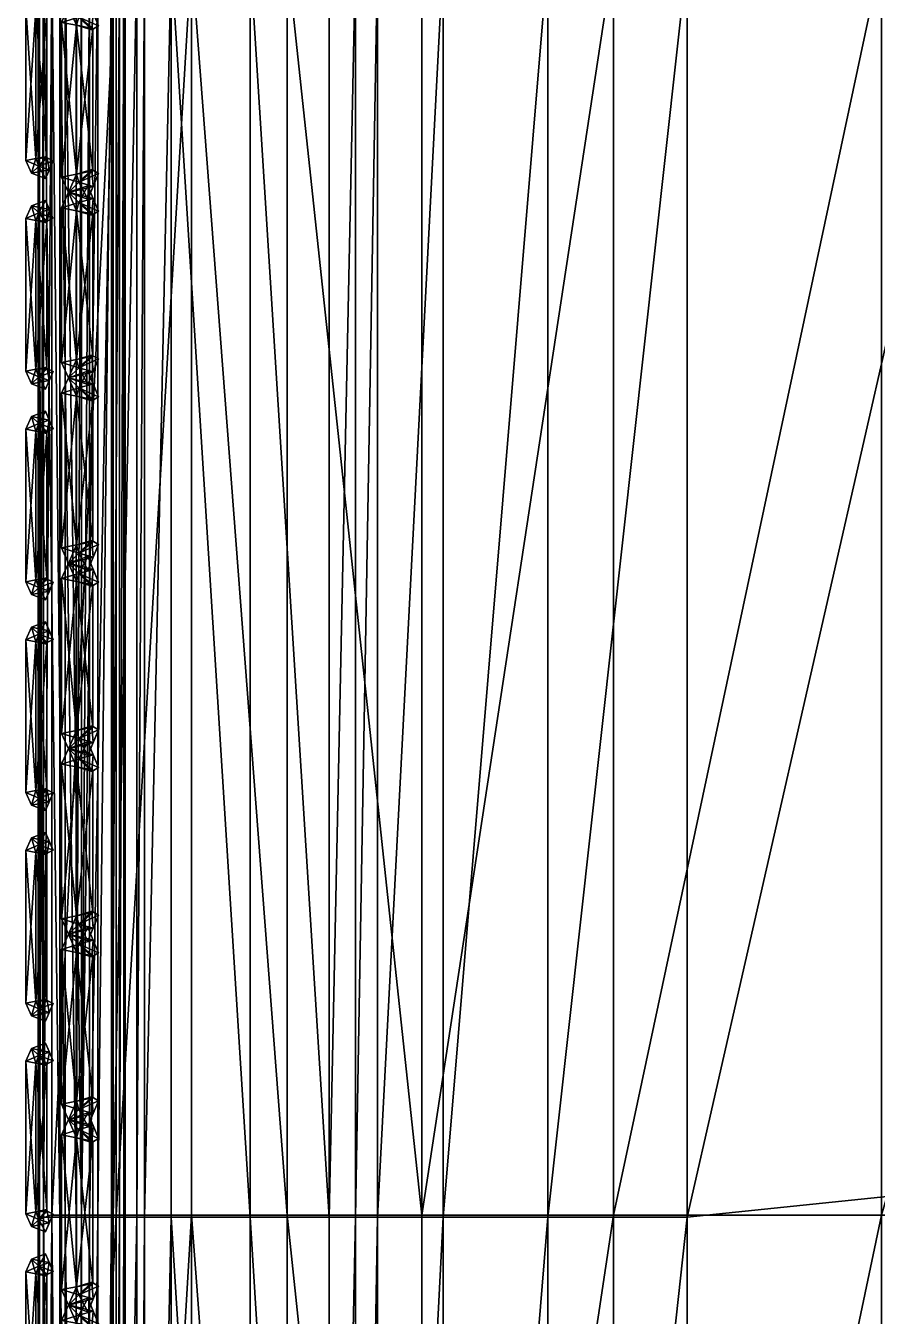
# Model space of a CAD drawing. Header units: centimetres. Extents: x -29.3 to 29.3, y -28.9 to 28.9.
# Drawn here: x -29.341 to -27.695, y -5.026 to -2.532 of the extents above; entities that cross this region are included whole.
import ezdxf

# ---------------------------------------------------------------- set-up
doc = ezdxf.new("R2010")
doc.units = ezdxf.units.CM
doc.layers.get('0').update_dxf_attribs({"true_color": 0xb1581b})

msp = doc.modelspace()

# ---------------------------------------------------------------- meshes
at = {"color": 34, "true_color": 0xb1581b}
mesh = msp.add_polyface(dxfattribs=at)
corners = [(-29.3169, -4.8352, 16.9088), (-29.3169, -2.4022, 16.9088), (-29.3169, -2.4022, 15.9474), (-29.3169, -4.8352, 15.9474), (-29.3169, -2.4022, 14.6253), (-29.3169, -2.4022, 13.0114), (-29.3169, -4.8352, 13.0114), (-29.3169, -4.8352, 11.2518), (-29.3169, -2.4022, 11.2518), (-29.2906, 0, 17.9695), (-29.2906, -2.4022, 17.9695), (-29.2644, -2.4022, 17.978), (-29.2644, 0, 17.978), (-29.2329, -2.4022, 17.9809), (-29.2644, -4.8352, 17.978), (-29.2329, -4.8352, 17.9809), (-29.2014, -4.8352, 17.978), (-29.1751, -4.8352, 17.9695), (-29.1751, -2.4022, 17.9695), (-29.2014, -2.4022, 17.978), (-29.3143, -2.4022, 17.9333), (-29.3064, -2.4022, 17.9553), (-29.3064, 0, 17.9553), (-29.3169, -4.8352, 17.4406), (-29.3169, -2.4022, 17.4406), (-29.3169, -4.8352, 17.6917), (-29.3169, -2.4022, 17.6917), (-29.3064, -4.8352, 17.9553), (-29.3143, -4.8352, 17.9333), (-29.1489, -4.8352, 17.8927), (-29.1489, -2.4022, 17.8927), (-29.1489, -2.4022, 17.9155), (-29.1489, -4.8352, 17.9155), (-29.1515, -2.4022, 17.9368), (-29.1594, -2.4022, 17.9553), (-29.1594, -4.8352, 17.9553), (-29.3169, -2.4022, 17.9016), (-29.3169, -4.8352, 17.9016), (-29.3169, -4.8352, 17.8606), (-29.3169, -2.4022, 17.8606), (-29.2749, -4.8352, 6.1987), (-29.3064, -4.8352, 7.7889), (-29.3064, -2.4022, 7.7912), (-29.2749, -2.4022, 6.2077), (-29.2434, -2.4022, 5.0226), (-29.2434, -4.8352, 5.0069), (-29.3169, -4.8352, 9.4921), (-29.3169, -2.4022, 9.4921), (-29.2177, -4.8352, 4.3742), (-29.2177, -2.4022, 4.3922), (-29.172, -2.4022, 4.3506), (-29.172, -4.8352, 4.3327), (-29.1263, -2.4022, 4.3922), (-29.172, 0, 4.4045), (-28.7542, -4.8352, 4.665), (-28.7542, -2.4022, 4.683), (-28.7032, -2.4022, 4.683), (-28.7032, -4.8352, 4.665), (-28.6609, -2.4022, 4.683), (-28.7032, 0, 4.7368), (-28.6609, 0, 4.7368), (-28.8355, -4.8311, 18.5651), (-28.8355, -2.3991, 18.5651), (-29.0208, -2.3991, 18.348), (-29.0208, -4.8311, 18.348), (-28.5751, -4.8311, 18.7882), (-28.5751, -2.3991, 18.7882), (-29.1658, -4.8311, 18.1396), (-29.1658, -2.3991, 18.1396), (-29.2907, -4.8311, 17.9356), (-29.2907, -2.3991, 17.9356), (-29.0601, -2.4022, 4.6414), (-28.9071, -2.4022, 4.683), (-28.9071, -4.8352, 4.665), (-29.2329, -2.4022, 4.5168), (-29.2329, -4.8352, 4.4988), (-29.1111, -4.8352, 4.4988), (-29.1111, -2.4022, 4.5168), (-29.1263, -4.8352, 4.3742), (-29.3169, -4.8352, 17.8112), (-29.3169, -2.4022, 17.8112)]
mesh.append_faces([[corners[k] for k in face] for face in [(0, 1, 2), (3, 2, 4), (4, 5, 6), (7, 6, 5), (5, 8, 7), (9, 10, 11), (12, 11, 13), (14, 11, 10), (15, 13, 11), (16, 17, 18), (18, 19, 16), (15, 16, 19), (19, 13, 15), (20, 21, 22), (21, 10, 9), (23, 24, 1), (25, 26, 24), (10, 21, 27), (21, 20, 28), (29, 30, 31), (32, 31, 33), (33, 34, 35), (17, 35, 34), (34, 18, 17), (20, 36, 37), (38, 37, 36), (36, 39, 38), (40, 41, 42), (42, 43, 40), (43, 44, 45), (46, 7, 8), (8, 47, 46), (41, 46, 47), (47, 42, 41), (48, 49, 50), (51, 50, 52), (53, 50, 49), (54, 55, 56), (57, 56, 58), (59, 56, 55), (60, 58, 56), (61, 62, 63), (63, 64, 61), (62, 61, 65), (65, 66, 62), (67, 64, 63), (63, 68, 67), (69, 67, 68), (68, 70, 69), (71, 72, 73), (72, 55, 54), (45, 44, 74), (75, 74, 49), (76, 77, 71), (78, 52, 77), (79, 38, 39), (39, 80, 79), (25, 79, 80), (80, 26, 25)]], dxfattribs={"vtx2": -1, "color": 34})
mesh = msp.add_polyface(dxfattribs=at)
corners = [(-28.534, -4.8352, 4.665), (-28.534, -7.2995, 4.7234), (-28.6609, -7.2995, 4.7234), (-28.6609, -4.8352, 4.665), (-28.534, -2.4022, 4.683), (-28.6609, -2.4022, 4.683), (-28.3314, -2.4022, 4.683), (-28.3314, -4.8352, 4.665), (-28.3314, -7.2995, 4.7234), (-28.534, 0, 4.7368), (-28.6609, 0, 4.7368), (-28.3314, 0, 4.7368), (-28.0622, -4.8352, 4.665), (-28.0622, -7.2995, 4.7234), (-28.0622, -2.4022, 4.683), (-27.5016, -2.3733, 4.6836), (-27.5016, -4.777, 4.6658), (-27.5016, -7.2117, 4.7236), (-28.0622, 0, 4.7368), (-27.5016, 0, 4.7368), (-28.0622, -9.7956, 4.8987), (-27.6866, -9.7935, 19.2464), (-27.6866, -7.2959, 19.2464), (-28.2048, -7.2959, 19.0144), (-28.2048, -9.7936, 19.0144), (-28.5751, -7.2959, 18.7882), (-26.0564, -7.2959, 19.7239), (-26.9822, -7.2959, 19.4867), (-26.9822, -9.7935, 19.4867), (-28.2048, -4.8311, 19.0144), (-27.6866, -4.8311, 19.2464), (-27.6866, -2.3991, 19.2464), (-28.2048, -2.3991, 19.0144), (-28.5751, -4.8311, 18.7882), (-28.5751, -2.3991, 18.7882), (-28.2048, 0, 19.0144), (-28.5751, 0, 18.7882), (-24.8738, -2.3991, 19.9467), (-26.0564, -2.3991, 19.7239), (-26.0564, -4.8311, 19.7239), (-26.9822, -4.8311, 19.4867), (-26.9822, -2.3991, 19.4867), (-26.9822, 0, 19.4867), (-26.0564, 0, 19.7239), (-27.5015, -9.6779, 4.8968), (-26.4246, -6.9484, 4.724), (-26.4246, -9.3245, 4.8908), (-25.0895, -6.5974, 4.7245), (-26.4246, -4.6026, 4.6683), (-26.4246, -2.2867, 4.6854), (-25.0895, -2.1711, 4.6879), (-25.0895, -4.3701, 4.6717), (-26.4246, 0, 4.7367)]
mesh.append_faces([[corners[k] for k in face] for face in [(0, 1, 2), (2, 3, 0), (4, 0, 3), (3, 5, 4), (0, 4, 6), (6, 7, 0), (1, 0, 7), (7, 8, 1), (9, 4, 5), (5, 10, 9), (4, 9, 11), (11, 6, 4), (12, 13, 8), (8, 7, 12), (14, 12, 7), (7, 6, 14), (12, 14, 15), (15, 16, 12), (13, 12, 16), (16, 17, 13), (18, 14, 6), (6, 11, 18), (14, 18, 19), (19, 15, 14), (20, 13, 17), (21, 22, 23), (24, 23, 25), (26, 27, 28), (27, 22, 21), (29, 30, 31), (31, 32, 29), (33, 29, 32), (32, 34, 33), (29, 33, 25), (25, 23, 29), (30, 29, 23), (23, 22, 30), (35, 32, 31), (36, 34, 32), (37, 38, 39), (40, 39, 38), (38, 41, 40), (30, 40, 41), (41, 31, 30), (40, 30, 22), (22, 27, 40), (39, 40, 27), (27, 26, 39), (31, 41, 42), (41, 38, 43), (44, 17, 45), (46, 45, 47), (48, 45, 17), (17, 16, 48), (49, 48, 16), (16, 15, 49), (48, 49, 50), (45, 48, 51), (52, 49, 15)]], dxfattribs={"vtx2": -1, "color": 34})
at = {"color": 214, "true_color": 0x911cb1}
mesh = msp.add_polyface(dxfattribs=at)
corners = [(-29.238, -2.4763, 4.6947), (-29.2108, -2.4841, 4.6914), (-29.2005, -2.4593, 4.665), (-29.2133, -2.4517, 4.665), (-29.258, -2.4961, 4.665), (-29.2211, -2.5089, 4.665), (-29.238, -2.4763, 4.6353), (-29.2108, -2.4841, 4.6387), (-29.2429, -2.4608, 4.695), (-29.211, -2.4541, 4.6648), (-29.2717, -2.4661, 4.665), (-29.2433, -2.4602, 4.6351), (-29.2429, -2.1736, 4.7014), (-29.2717, -2.1672, 4.6717), (-29.2433, -2.172, 4.6415), (-29.211, -2.1792, 4.6711), (-29.2133, -2.8101, 4.665), (-29.211, -2.8126, 4.665), (-29.2431, -2.8189, 4.6949), (-29.2431, -2.5311, 4.6949), (-29.211, -2.5375, 4.665), (-29.2717, -2.5255, 4.665), (-29.2717, -2.8245, 4.665), (-29.2431, -2.5311, 4.6351), (-29.2431, -2.8189, 4.6351), (-29.238, -2.5154, 4.6947), (-29.2133, -2.5399, 4.665), (-29.258, -2.4956, 4.665), (-29.238, -2.5154, 4.6353), (-29.2108, -2.5075, 4.6913), (-29.2004, -2.5323, 4.665), (-29.2211, -2.4828, 4.665), (-29.2108, -2.5075, 4.6387)]
mesh.append_faces([[corners[k] for k in face] for face in [(31, 29, 30), (32, 31, 30)]], dxfattribs={"color": 214})
mesh.append_faces([[corners[k] for k in face] for face in [(0, 1, 2), (2, 3, 0), (4, 5, 1), (1, 0, 4), (6, 7, 5), (5, 4, 6), (3, 2, 7), (7, 6, 3), (8, 0, 3), (3, 9, 8), (10, 4, 0), (0, 8, 10), (11, 6, 4), (4, 10, 11), (9, 3, 6), (6, 11, 9), (12, 8, 9), (13, 10, 8), (14, 11, 10), (15, 9, 11), (11, 14, 15), (5, 7, 2), (2, 1, 5), (16, 17, 18), (19, 18, 17), (17, 20, 19), (21, 22, 18), (18, 19, 21), (23, 24, 22), (22, 21, 23), (20, 17, 24), (24, 23, 20), (25, 19, 20), (20, 26, 25), (27, 21, 19), (19, 25, 27), (28, 23, 21), (21, 27, 28), (26, 20, 23), (23, 28, 26), (29, 25, 26), (26, 30, 29), (31, 27, 25), (25, 29, 31), (32, 28, 27), (27, 31, 32), (30, 26, 28), (28, 32, 30)]], dxfattribs={"vtx2": -1, "color": 214})
at = {"color": 164, "true_color": 0x1c1cb1}
mesh = msp.add_polyface(dxfattribs=at)
corners = [(-29.3159, -2.3965, 17.7773), (-29.2953, -2.4032, 17.7756), (-29.2882, -2.3861, 17.7574), (-29.2996, -2.3803, 17.7574), (-29.33, -2.41, 17.7574), (-29.3025, -2.4203, 17.7574), (-29.3159, -2.3965, 17.7376), (-29.2953, -2.4032, 17.7393), (-29.3213, -2.3816, 17.7774), (-29.3408, -2.3854, 17.7574), (-29.3213, -2.3816, 17.7375), (-29.3001, -2.3774, 17.7574), (-29.2882, -2.7933, 17.7574), (-29.2996, -2.7875, 17.7574), (-29.3159, -2.8036, 17.7773), (-29.2954, -2.8104, 17.7393), (-29.3213, -2.7888, 17.7774), (-29.3001, -2.7846, 17.7574), (-29.3408, -2.7926, 17.7574), (-29.3159, -2.8036, 17.7376), (-29.3213, -2.7888, 17.7375), (-29.3213, -2.5014, 17.7774), (-29.3001, -2.5056, 17.7574), (-29.3408, -2.4976, 17.7574), (-29.3213, -2.5014, 17.7375), (-29.3159, -2.4866, 17.7773), (-29.2996, -2.5028, 17.7574), (-29.33, -2.473, 17.7574), (-29.3159, -2.4866, 17.7376), (-29.2953, -2.4799, 17.7756), (-29.2882, -2.497, 17.7574), (-29.3025, -2.4628, 17.7574), (-29.2953, -2.4799, 17.7393)]
mesh.append_faces([[corners[k] for k in face] for face in [(31, 29, 30), (32, 31, 30)]], dxfattribs={"color": 164})
mesh.append_faces([[corners[k] for k in face] for face in [(0, 1, 2), (2, 3, 0), (4, 5, 1), (1, 0, 4), (6, 7, 5), (5, 4, 6), (3, 2, 7), (7, 6, 3), (8, 0, 3), (9, 4, 0), (0, 8, 9), (10, 6, 4), (4, 9, 10), (6, 10, 11), (5, 7, 2), (2, 1, 5), (12, 13, 14), (13, 12, 15), (16, 14, 13), (13, 17, 16), (14, 16, 18), (17, 13, 19), (19, 20, 17), (21, 16, 17), (17, 22, 21), (23, 18, 16), (16, 21, 23), (24, 20, 18), (18, 23, 24), (22, 17, 20), (20, 24, 22), (25, 21, 22), (22, 26, 25), (27, 23, 21), (21, 25, 27), (28, 24, 23), (23, 27, 28), (26, 22, 24), (24, 28, 26), (29, 25, 26), (26, 30, 29), (31, 27, 25), (25, 29, 31), (32, 28, 27), (27, 31, 32), (30, 26, 28), (28, 32, 30)]], dxfattribs={"vtx2": -1, "color": 164})
at = {"color": 34, "true_color": 0xb1581b}
mesh = msp.add_polyface(dxfattribs=at)
corners = [(-29.3169, -7.2995, 16.9088), (-29.3169, -4.8352, 16.9088), (-29.3169, -4.8352, 15.9474), (-29.3169, -2.4022, 15.9474), (-29.3169, -2.4022, 14.6253), (-29.3169, -4.8352, 14.6253), (-29.3169, -7.2995, 15.9474), (-29.3169, -4.8352, 13.0114), (-29.3169, -4.8352, 11.2518), (-29.3169, -7.2995, 11.2518), (-29.3169, -7.2995, 13.0114), (-29.2906, -2.4022, 17.9695), (-29.2906, -4.8352, 17.9695), (-29.2644, -4.8352, 17.978), (-29.2644, -7.2995, 17.978), (-29.2329, -7.2995, 17.9808), (-29.2329, -4.8352, 17.9809), (-29.2644, -2.4022, 17.978), (-29.2014, -4.8352, 17.978), (-29.1751, -4.8352, 17.9695), (-29.2014, -7.2995, 17.978), (-29.3169, -2.4022, 16.9088), (-29.3169, -4.8352, 17.4406), (-29.3169, -7.2995, 17.4405), (-29.3169, -7.2995, 17.6916), (-29.3169, -4.8352, 17.6917), (-29.3169, -2.4022, 17.4406), (-29.3064, -4.8352, 17.9553), (-29.3143, -4.8352, 17.9333), (-29.3064, -2.4022, 17.9553), (-29.3143, -7.2995, 17.9333), (-29.3064, -7.2995, 17.9552), (-29.1489, -7.2995, 17.8927), (-29.1489, -4.8352, 17.8927), (-29.1489, -4.8352, 17.9155), (-29.1489, -2.4022, 17.9155), (-29.1515, -2.4022, 17.9368), (-29.1515, -4.8352, 17.9368), (-29.1489, -7.2995, 17.9154), (-29.1594, -4.8352, 17.9553), (-29.1751, -7.2995, 17.9695), (-29.1594, -7.2995, 17.9552), (-29.3169, -4.8352, 17.9016), (-29.3169, -4.8352, 17.8606), (-29.3169, -7.2995, 17.8606), (-29.3169, -7.2995, 17.9015), (-29.3143, -2.4022, 17.9333), (-29.2434, -4.8352, 5.0069), (-29.2749, -4.8352, 6.1987), (-29.2749, -2.4022, 6.2077), (-29.2434, -7.2995, 5.058), (-29.3064, -4.8352, 7.7889), (-29.2749, -7.2995, 6.228), (-29.3169, -4.8352, 9.4921), (-29.3064, -7.2995, 7.7963), (-29.3169, -7.2995, 9.4921), (-29.172, -2.4022, 4.3506), (-29.172, -4.8352, 4.3327), (-29.2177, -4.8352, 4.3742), (-29.1263, -2.4022, 4.3922), (-29.1263, -4.8352, 4.3742), (-28.7542, -7.2995, 4.7234), (-28.7542, -4.8352, 4.665), (-28.7032, -4.8352, 4.665), (-28.7032, -2.4022, 4.683), (-28.6609, -2.4022, 4.683), (-28.6609, -4.8352, 4.665), (-28.7032, -7.2995, 4.7234), (-28.8355, -7.2959, 18.5651), (-28.8355, -4.8311, 18.5651), (-29.0208, -4.8311, 18.348), (-28.5751, -7.2959, 18.7882), (-28.5751, -4.8311, 18.7882), (-29.1658, -4.8311, 18.1396), (-29.2907, -4.8311, 17.9356), (-29.2907, -7.2959, 17.9356), (-29.1658, -7.2959, 18.1396), (-28.9071, -4.8352, 4.665), (-29.0601, -4.8352, 4.6235), (-29.0601, -2.4022, 4.6414), (-28.9071, -2.4022, 4.683), (-28.9071, -7.2995, 4.7234), (-29.2329, -4.8352, 4.4988), (-29.2329, -2.4022, 4.5168), (-29.2177, -2.4022, 4.3922), (-29.1111, -4.8352, 4.4988), (-29.1111, -7.2995, 4.5573), (-29.1263, -7.2995, 4.4326), (-29.1111, -2.4022, 4.5168), (-29.3169, -4.8352, 17.8112), (-29.3169, -7.2995, 17.8111)]
mesh.append_faces([[corners[k] for k in face] for face in [(0, 1, 2), (3, 2, 1), (4, 5, 2), (6, 2, 5), (7, 8, 9), (5, 7, 10), (7, 5, 4), (11, 12, 13), (14, 13, 12), (15, 16, 13), (17, 13, 16), (18, 16, 15), (19, 18, 20), (21, 1, 22), (23, 22, 1), (24, 25, 22), (26, 22, 25), (27, 12, 11), (28, 27, 29), (27, 28, 30), (12, 27, 31), (32, 33, 34), (35, 34, 33), (36, 37, 34), (38, 34, 37), (39, 19, 40), (37, 39, 41), (39, 37, 36), (42, 43, 44), (28, 42, 45), (42, 28, 46), (47, 48, 49), (48, 47, 50), (51, 48, 52), (53, 51, 54), (8, 53, 55), (56, 57, 58), (59, 60, 57), (61, 62, 63), (64, 63, 62), (65, 66, 63), (67, 63, 66), (68, 69, 70), (71, 72, 69), (73, 74, 75), (70, 73, 76), (77, 78, 79), (62, 77, 80), (77, 62, 61), (78, 77, 81), (50, 47, 82), (83, 82, 47), (84, 58, 82), (79, 78, 85), (86, 85, 78), (87, 60, 85), (88, 85, 60), (89, 25, 24), (43, 89, 90)]], dxfattribs={"vtx2": -1, "color": 34})
at = {"color": 164, "true_color": 0x1c1cb1}
mesh = msp.add_polyface(dxfattribs=at)
corners = [(-29.3159, -2.8036, 17.7773), (-29.2953, -2.8104, 17.7756), (-29.2882, -2.7933, 17.7574), (-29.33, -2.8172, 17.7574), (-29.3025, -2.8275, 17.7574), (-29.3159, -2.8036, 17.7376), (-29.2954, -2.8104, 17.7393), (-29.2996, -2.7875, 17.7574), (-29.3408, -2.7926, 17.7574), (-29.3213, -2.7888, 17.7375), (-29.3159, -3.2108, 17.7773), (-29.2954, -3.2176, 17.7756), (-29.2882, -3.2005, 17.7574), (-29.2996, -3.1947, 17.7574), (-29.2954, -3.2176, 17.7393), (-29.3159, -3.2108, 17.7376), (-29.3213, -3.196, 17.7774), (-29.3001, -3.1918, 17.7574), (-29.3408, -3.1998, 17.7574), (-29.33, -3.2244, 17.7574), (-29.3213, -3.196, 17.7375), (-29.3213, -2.9086, 17.7774), (-29.3001, -2.9128, 17.7574), (-29.3408, -2.9048, 17.7574), (-29.3213, -2.9086, 17.7375), (-29.3159, -2.8938, 17.7773), (-29.2996, -2.9099, 17.7574), (-29.33, -2.8802, 17.7574), (-29.3159, -2.8938, 17.7376), (-29.2953, -2.8871, 17.7756), (-29.2883, -2.9042, 17.7574), (-29.3025, -2.87, 17.7574), (-29.2953, -2.8871, 17.7393)]
mesh.append_faces([[corners[k] for k in face] for face in [(31, 29, 30), (32, 31, 30)]], dxfattribs={"color": 164})
mesh.append_faces([[corners[k] for k in face] for face in [(0, 1, 2), (3, 4, 1), (1, 0, 3), (5, 6, 4), (4, 3, 5), (6, 5, 7), (8, 3, 0), (9, 5, 3), (3, 8, 9), (4, 6, 2), (2, 1, 4), (10, 11, 12), (12, 13, 10), (13, 12, 14), (14, 15, 13), (16, 10, 13), (13, 17, 16), (18, 19, 10), (10, 16, 18), (20, 15, 19), (19, 18, 20), (17, 13, 15), (15, 20, 17), (21, 16, 17), (17, 22, 21), (23, 18, 16), (16, 21, 23), (24, 20, 18), (18, 23, 24), (22, 17, 20), (20, 24, 22), (25, 21, 22), (22, 26, 25), (27, 23, 21), (21, 25, 27), (28, 24, 23), (23, 27, 28), (26, 22, 24), (24, 28, 26), (29, 25, 26), (26, 30, 29), (31, 27, 25), (25, 29, 31), (32, 28, 27), (27, 31, 32), (30, 26, 28), (28, 32, 30)]], dxfattribs={"vtx2": -1, "color": 164})
at = {"color": 214, "true_color": 0x911cb1}
mesh = msp.add_polyface(dxfattribs=at)
corners = [(-29.238, -2.8347, 4.6947), (-29.2108, -2.8425, 4.6914), (-29.2005, -2.8178, 4.665), (-29.2133, -2.8101, 4.665), (-29.258, -2.8545, 4.665), (-29.2211, -2.8673, 4.665), (-29.238, -2.8347, 4.6353), (-29.2108, -2.8425, 4.6387), (-29.2431, -2.8189, 4.6949), (-29.2717, -2.8245, 4.665), (-29.2431, -2.8189, 4.6351), (-29.211, -2.8126, 4.665), (-29.2005, -3.1762, 4.665), (-29.2133, -3.1686, 4.665), (-29.238, -3.1932, 4.6947), (-29.2108, -3.201, 4.6387), (-29.2431, -3.1773, 4.6949), (-29.211, -3.171, 4.665), (-29.2717, -3.1829, 4.665), (-29.238, -3.1931, 4.6353), (-29.2431, -3.1773, 4.6351), (-29.2431, -2.8896, 4.6949), (-29.211, -2.8959, 4.665), (-29.2717, -2.8839, 4.665), (-29.2431, -2.8896, 4.6351), (-29.238, -2.8738, 4.6947), (-29.2133, -2.8984, 4.665), (-29.258, -2.854, 4.665), (-29.238, -2.8738, 4.6353), (-29.2108, -2.8659, 4.6913), (-29.2004, -2.8907, 4.665), (-29.2211, -2.8412, 4.665), (-29.2108, -2.8659, 4.6387)]
mesh.append_faces([[corners[k] for k in face] for face in [(31, 29, 30), (32, 31, 30)]], dxfattribs={"color": 214})
mesh.append_faces([[corners[k] for k in face] for face in [(0, 1, 2), (2, 3, 0), (4, 5, 1), (1, 0, 4), (6, 7, 5), (5, 4, 6), (3, 2, 7), (7, 6, 3), (8, 0, 3), (9, 4, 0), (0, 8, 9), (10, 6, 4), (4, 9, 10), (11, 3, 6), (6, 10, 11), (5, 7, 2), (2, 1, 5), (12, 13, 14), (13, 12, 15), (16, 14, 13), (13, 17, 16), (14, 16, 18), (17, 13, 19), (19, 20, 17), (21, 16, 17), (17, 22, 21), (23, 18, 16), (16, 21, 23), (24, 20, 18), (18, 23, 24), (22, 17, 20), (20, 24, 22), (25, 21, 22), (22, 26, 25), (27, 23, 21), (21, 25, 27), (28, 24, 23), (23, 27, 28), (26, 22, 24), (24, 28, 26), (29, 25, 26), (26, 30, 29), (31, 27, 25), (25, 29, 31), (32, 28, 27), (27, 31, 32), (30, 26, 28), (28, 32, 30)]], dxfattribs={"vtx2": -1, "color": 214})
mesh = msp.add_polyface(dxfattribs=at)
corners = [(-29.238, -3.1932, 4.6947), (-29.2108, -3.201, 4.6914), (-29.2005, -3.1762, 4.665), (-29.258, -3.2129, 4.665), (-29.2211, -3.2257, 4.665), (-29.238, -3.1931, 4.6353), (-29.2108, -3.201, 4.6387), (-29.2133, -3.1686, 4.665), (-29.2717, -3.1829, 4.665), (-29.2431, -3.1773, 4.6351), (-29.238, -3.5516, 4.6947), (-29.2108, -3.5594, 4.6914), (-29.2005, -3.5346, 4.665), (-29.2133, -3.527, 4.665), (-29.2108, -3.5594, 4.6387), (-29.238, -3.5516, 4.6353), (-29.2431, -3.5357, 4.6949), (-29.211, -3.5294, 4.665), (-29.2717, -3.5414, 4.665), (-29.258, -3.5713, 4.665), (-29.2431, -3.5357, 4.6351), (-29.2431, -3.248, 4.6949), (-29.211, -3.2543, 4.665), (-29.2717, -3.2424, 4.665), (-29.2431, -3.248, 4.6351), (-29.238, -3.2322, 4.6947), (-29.2133, -3.2568, 4.665), (-29.258, -3.2124, 4.665), (-29.238, -3.2322, 4.6353), (-29.2108, -3.2244, 4.6913), (-29.2004, -3.2491, 4.665), (-29.2211, -3.1996, 4.665), (-29.2108, -3.2244, 4.6387), (-29.2211, -3.5841, 4.665)]
mesh.append_faces([[corners[k] for k in face] for face in [(31, 29, 30), (32, 31, 30)]], dxfattribs={"color": 214})
mesh.append_faces([[corners[k] for k in face] for face in [(0, 1, 2), (3, 4, 1), (1, 0, 3), (5, 6, 4), (4, 3, 5), (6, 5, 7), (8, 3, 0), (9, 5, 3), (3, 8, 9), (4, 6, 2), (2, 1, 4), (10, 11, 12), (12, 13, 10), (13, 12, 14), (14, 15, 13), (16, 10, 13), (13, 17, 16), (18, 19, 10), (10, 16, 18), (20, 15, 19), (19, 18, 20), (17, 13, 15), (15, 20, 17), (21, 16, 17), (17, 22, 21), (23, 18, 16), (16, 21, 23), (24, 20, 18), (18, 23, 24), (22, 17, 20), (20, 24, 22), (25, 21, 22), (22, 26, 25), (27, 23, 21), (21, 25, 27), (28, 24, 23), (23, 27, 28), (26, 22, 24), (24, 28, 26), (29, 25, 26), (26, 30, 29), (31, 27, 25), (25, 29, 31), (32, 28, 27), (27, 31, 32), (30, 26, 28), (28, 32, 30), (12, 11, 33)]], dxfattribs={"vtx2": -1, "color": 214})
at = {"color": 164, "true_color": 0x1c1cb1}
mesh = msp.add_polyface(dxfattribs=at)
corners = [(-29.33, -3.2244, 17.7574), (-29.3025, -3.2346, 17.7574), (-29.2954, -3.2176, 17.7756), (-29.3159, -3.2108, 17.7773), (-29.3159, -3.2108, 17.7376), (-29.2954, -3.2176, 17.7393), (-29.2882, -3.2005, 17.7574), (-29.3159, -3.618, 17.7773), (-29.2953, -3.6247, 17.7756), (-29.2882, -3.6076, 17.7574), (-29.2996, -3.6019, 17.7574), (-29.33, -3.6316, 17.7574), (-29.3159, -3.618, 17.7376), (-29.2953, -3.6248, 17.7393), (-29.3025, -3.6419, 17.7574), (-29.3213, -3.6032, 17.7774), (-29.3001, -3.599, 17.7574), (-29.3408, -3.607, 17.7574), (-29.3213, -3.6032, 17.7375), (-29.3213, -3.3158, 17.7774), (-29.3001, -3.32, 17.7574), (-29.3408, -3.312, 17.7574), (-29.3213, -3.3158, 17.7375), (-29.3159, -3.301, 17.7773), (-29.2996, -3.3172, 17.7574), (-29.33, -3.2874, 17.7574), (-29.3159, -3.301, 17.7376), (-29.2954, -3.2942, 17.7756), (-29.2882, -3.3113, 17.7574), (-29.3025, -3.2772, 17.7574), (-29.2954, -3.2942, 17.7393)]
mesh.append_faces([[corners[k] for k in face] for face in [(29, 27, 28), (30, 29, 28)]], dxfattribs={"color": 164})
mesh.append_faces([[corners[k] for k in face] for face in [(0, 1, 2), (2, 3, 0), (4, 5, 1), (1, 0, 4), (1, 5, 6), (6, 2, 1), (7, 8, 9), (9, 10, 7), (8, 7, 11), (12, 13, 14), (10, 9, 13), (13, 12, 10), (15, 7, 10), (10, 16, 15), (17, 11, 7), (7, 15, 17), (18, 12, 11), (11, 17, 18), (16, 10, 12), (12, 18, 16), (19, 15, 16), (16, 20, 19), (21, 17, 15), (15, 19, 21), (22, 18, 17), (17, 21, 22), (20, 16, 18), (18, 22, 20), (23, 19, 20), (20, 24, 23), (25, 21, 19), (19, 23, 25), (26, 22, 21), (21, 25, 26), (24, 20, 22), (22, 26, 24), (27, 23, 24), (24, 28, 27), (29, 25, 23), (23, 27, 29), (30, 26, 25), (25, 29, 30), (28, 24, 26), (26, 30, 28), (14, 13, 9), (9, 8, 14)]], dxfattribs={"vtx2": -1, "color": 164})
at = {"color": 214, "true_color": 0x911cb1}
mesh = msp.add_polyface(dxfattribs=at)
corners = [(-29.258, -3.5713, 4.665), (-29.2211, -3.5841, 4.665), (-29.2108, -3.5594, 4.6914), (-29.238, -3.5516, 4.6947), (-29.238, -3.5516, 4.6353), (-29.2108, -3.5594, 4.6387), (-29.2005, -3.5346, 4.665), (-29.238, -3.91, 4.6947), (-29.2108, -3.9178, 4.6914), (-29.2005, -3.893, 4.665), (-29.2133, -3.8854, 4.665), (-29.258, -3.9298, 4.665), (-29.2211, -3.9426, 4.665), (-29.238, -3.91, 4.6353), (-29.2108, -3.9178, 4.6387), (-29.2431, -3.8942, 4.6949), (-29.211, -3.8878, 4.665), (-29.2717, -3.8998, 4.665), (-29.2431, -3.8942, 4.6351), (-29.2431, -3.6064, 4.6949), (-29.211, -3.6128, 4.665), (-29.2717, -3.6008, 4.665), (-29.2431, -3.6064, 4.6351), (-29.238, -3.5906, 4.6947), (-29.2133, -3.6152, 4.665), (-29.258, -3.5709, 4.665), (-29.238, -3.5906, 4.6353), (-29.2108, -3.5828, 4.6913), (-29.2004, -3.6075, 4.665), (-29.2211, -3.558, 4.665), (-29.2108, -3.5828, 4.6387), (-29.258, -3.9293, 4.665), (-29.2211, -3.9165, 4.665), (-29.2108, -3.9412, 4.6387)]
mesh.append_faces([[corners[k] for k in face] for face in [(29, 27, 28), (30, 29, 28)]], dxfattribs={"color": 214})
mesh.append_faces([[corners[k] for k in face] for face in [(0, 1, 2), (2, 3, 0), (4, 5, 1), (1, 0, 4), (1, 5, 6), (7, 8, 9), (9, 10, 7), (11, 12, 8), (8, 7, 11), (13, 14, 12), (12, 11, 13), (10, 9, 14), (14, 13, 10), (15, 7, 10), (10, 16, 15), (17, 11, 7), (7, 15, 17), (18, 13, 11), (11, 17, 18), (16, 10, 13), (13, 18, 16), (19, 15, 16), (16, 20, 19), (21, 17, 15), (15, 19, 21), (22, 18, 17), (17, 21, 22), (20, 16, 18), (18, 22, 20), (23, 19, 20), (20, 24, 23), (25, 21, 19), (19, 23, 25), (26, 22, 21), (21, 25, 26), (24, 20, 22), (22, 26, 24), (27, 23, 24), (24, 28, 27), (29, 25, 23), (23, 27, 29), (30, 26, 25), (25, 29, 30), (28, 24, 26), (26, 30, 28), (12, 14, 9), (9, 8, 12), (31, 32, 33)]], dxfattribs={"vtx2": -1, "color": 214})
at = {"color": 164, "true_color": 0x1c1cb1}
mesh = msp.add_polyface(dxfattribs=at)
corners = [(-29.33, -3.6316, 17.7574), (-29.3025, -3.6419, 17.7574), (-29.2953, -3.6247, 17.7756), (-29.3159, -3.618, 17.7376), (-29.3159, -4.0252, 17.7773), (-29.2954, -4.032, 17.7756), (-29.2882, -4.0149, 17.7574), (-29.2996, -4.0091, 17.7574), (-29.33, -4.0388, 17.7574), (-29.3025, -4.049, 17.7574), (-29.3159, -4.0252, 17.7376), (-29.2954, -4.032, 17.7393), (-29.3213, -4.0104, 17.7774), (-29.3001, -4.0062, 17.7574), (-29.3408, -4.0142, 17.7574), (-29.3213, -4.0104, 17.7375), (-29.3213, -3.723, 17.7774), (-29.3001, -3.7272, 17.7574), (-29.3408, -3.7192, 17.7574), (-29.3213, -3.723, 17.7375), (-29.3159, -3.7082, 17.7773), (-29.2996, -3.7244, 17.7574), (-29.33, -3.6946, 17.7574), (-29.3159, -3.7082, 17.7376), (-29.2954, -3.7015, 17.7756), (-29.2882, -3.7185, 17.7574), (-29.3025, -3.6844, 17.7574), (-29.2954, -3.7015, 17.7393), (-29.3025, -4.0916, 17.7574), (-29.33, -4.1018, 17.7574), (-29.3159, -4.1154, 17.7773), (-29.2954, -4.1086, 17.7756), (-29.2954, -4.1086, 17.7393)]
mesh.append_faces([[corners[k] for k in face] for face in [(26, 24, 25), (27, 26, 25)]], dxfattribs={"color": 164})
mesh.append_faces([[corners[k] for k in face] for face in [(0, 1, 2), (1, 0, 3), (4, 5, 6), (6, 7, 4), (8, 9, 5), (5, 4, 8), (10, 11, 9), (9, 8, 10), (7, 6, 11), (11, 10, 7), (12, 4, 7), (7, 13, 12), (14, 8, 4), (4, 12, 14), (15, 10, 8), (8, 14, 15), (13, 7, 10), (10, 15, 13), (16, 12, 13), (13, 17, 16), (18, 14, 12), (12, 16, 18), (19, 15, 14), (14, 18, 19), (17, 13, 15), (15, 19, 17), (20, 16, 17), (17, 21, 20), (22, 18, 16), (16, 20, 22), (23, 19, 18), (18, 22, 23), (21, 17, 19), (19, 23, 21), (24, 20, 21), (21, 25, 24), (26, 22, 20), (20, 24, 26), (27, 23, 22), (22, 26, 27), (25, 21, 23), (23, 27, 25), (9, 11, 6), (6, 5, 9), (28, 29, 30), (30, 31, 28), (29, 28, 32)]], dxfattribs={"vtx2": -1, "color": 164})
at = {"color": 214, "true_color": 0x911cb1}
mesh = msp.add_polyface(dxfattribs=at)
corners = [(-29.238, -4.2684, 4.6947), (-29.2108, -4.2762, 4.6914), (-29.2005, -4.2514, 4.665), (-29.2133, -4.2438, 4.665), (-29.258, -4.2882, 4.665), (-29.2211, -4.301, 4.665), (-29.238, -4.2684, 4.6353), (-29.2108, -4.2762, 4.6387), (-29.2431, -4.2526, 4.6949), (-29.211, -4.2462, 4.665), (-29.2717, -4.2582, 4.665), (-29.2431, -4.2526, 4.6351), (-29.2431, -3.9648, 4.6949), (-29.211, -3.9712, 4.665), (-29.2717, -3.9592, 4.665), (-29.2431, -3.9648, 4.6351), (-29.238, -3.949, 4.6947), (-29.2133, -3.9736, 4.665), (-29.258, -3.9293, 4.665), (-29.238, -3.949, 4.6353), (-29.2108, -3.9412, 4.6913), (-29.2004, -3.966, 4.665), (-29.2211, -3.9165, 4.665), (-29.2108, -3.9412, 4.6387), (-29.2717, -4.3176, 4.665), (-29.258, -4.2877, 4.665), (-29.238, -4.3075, 4.6353), (-29.2211, -4.2749, 4.665), (-29.238, -4.3075, 4.6947), (-29.2108, -4.2996, 4.6913), (-29.2108, -4.2996, 4.6387), (-29.2004, -4.3244, 4.665)]
mesh.append_faces([[corners[k] for k in face] for face in [(22, 20, 21), (23, 22, 21), (27, 29, 31), (30, 27, 31)]], dxfattribs={"color": 214})
mesh.append_faces([[corners[k] for k in face] for face in [(0, 1, 2), (2, 3, 0), (4, 5, 1), (1, 0, 4), (6, 7, 5), (5, 4, 6), (3, 2, 7), (7, 6, 3), (8, 0, 3), (3, 9, 8), (10, 4, 0), (0, 8, 10), (11, 6, 4), (4, 10, 11), (9, 3, 6), (6, 11, 9), (12, 8, 9), (9, 13, 12), (14, 10, 8), (8, 12, 14), (15, 11, 10), (10, 14, 15), (13, 9, 11), (11, 15, 13), (16, 12, 13), (13, 17, 16), (18, 14, 12), (12, 16, 18), (19, 15, 14), (14, 18, 19), (17, 13, 15), (15, 19, 17), (20, 16, 17), (17, 21, 20), (22, 18, 16), (16, 20, 22), (23, 19, 18), (21, 17, 19), (19, 23, 21), (5, 7, 2), (2, 1, 5), (24, 25, 26), (27, 25, 28), (28, 29, 27), (30, 26, 25), (25, 27, 30)]], dxfattribs={"vtx2": -1, "color": 214})
at = {"color": 164, "true_color": 0x1c1cb1}
mesh = msp.add_polyface(dxfattribs=at)
corners = [(-29.3159, -4.4324, 17.7773), (-29.2954, -4.4392, 17.7756), (-29.2882, -4.4221, 17.7574), (-29.2996, -4.4163, 17.7574), (-29.33, -4.446, 17.7574), (-29.3025, -4.4562, 17.7574), (-29.3159, -4.4324, 17.7376), (-29.2954, -4.4392, 17.7393), (-29.3213, -4.4176, 17.7774), (-29.3001, -4.4134, 17.7574), (-29.3408, -4.4214, 17.7574), (-29.3213, -4.4176, 17.7375), (-29.3213, -4.1302, 17.7774), (-29.3001, -4.1344, 17.7574), (-29.3408, -4.1264, 17.7574), (-29.3213, -4.1302, 17.7375), (-29.3159, -4.1154, 17.7773), (-29.2996, -4.1315, 17.7574), (-29.33, -4.1018, 17.7574), (-29.3159, -4.1154, 17.7376), (-29.2954, -4.1086, 17.7756), (-29.2882, -4.1257, 17.7574), (-29.2954, -4.1086, 17.7393), (-29.3025, -4.0916, 17.7574), (-29.3213, -4.5374, 17.7774), (-29.3159, -4.5226, 17.7773), (-29.33, -4.509, 17.7574), (-29.3408, -4.5336, 17.7574), (-29.3159, -4.5226, 17.7376), (-29.3025, -4.4987, 17.7574), (-29.2953, -4.5158, 17.7756), (-29.2953, -4.5158, 17.7393), (-29.2882, -4.533, 17.7574)]
mesh.append_faces([[corners[k] for k in face] for face in [(23, 20, 21), (22, 23, 21), (29, 30, 32), (31, 29, 32)]], dxfattribs={"color": 164})
mesh.append_faces([[corners[k] for k in face] for face in [(0, 1, 2), (2, 3, 0), (4, 5, 1), (1, 0, 4), (6, 7, 5), (5, 4, 6), (3, 2, 7), (7, 6, 3), (8, 0, 3), (3, 9, 8), (10, 4, 0), (0, 8, 10), (11, 6, 4), (4, 10, 11), (9, 3, 6), (6, 11, 9), (12, 8, 9), (9, 13, 12), (14, 10, 8), (8, 12, 14), (15, 11, 10), (10, 14, 15), (13, 9, 11), (11, 15, 13), (16, 12, 13), (13, 17, 16), (18, 14, 12), (12, 16, 18), (19, 15, 14), (14, 18, 19), (17, 13, 15), (15, 19, 17), (20, 16, 17), (17, 21, 20), (22, 19, 18), (21, 17, 19), (19, 22, 21), (5, 7, 2), (2, 1, 5), (24, 25, 26), (27, 26, 28), (29, 26, 25), (25, 30, 29), (31, 28, 26), (26, 29, 31)]], dxfattribs={"vtx2": -1, "color": 164})
at = {"color": 214, "true_color": 0x911cb1}
mesh = msp.add_polyface(dxfattribs=at)
corners = [(-29.238, -4.6268, 4.6947), (-29.2108, -4.6346, 4.6914), (-29.2005, -4.6099, 4.665), (-29.2133, -4.6022, 4.665), (-29.258, -4.6466, 4.665), (-29.2211, -4.6594, 4.665), (-29.238, -4.6268, 4.6353), (-29.2108, -4.6346, 4.6387), (-29.2431, -4.611, 4.6949), (-29.211, -4.6047, 4.665), (-29.2717, -4.6166, 4.665), (-29.2431, -4.611, 4.6351), (-29.2431, -4.3232, 4.6949), (-29.211, -4.3296, 4.665), (-29.2717, -4.3176, 4.665), (-29.2431, -4.3232, 4.6351), (-29.238, -4.3075, 4.6947), (-29.2133, -4.332, 4.665), (-29.258, -4.2877, 4.665), (-29.238, -4.3075, 4.6353), (-29.2108, -4.2996, 4.6913), (-29.2004, -4.3244, 4.665), (-29.2108, -4.2996, 4.6387), (-29.258, -4.6461, 4.665), (-29.2717, -4.676, 4.665), (-29.2431, -4.6817, 4.6949), (-29.238, -4.6659, 4.6947), (-29.238, -4.6659, 4.6353), (-29.2431, -4.6817, 4.6351), (-29.2108, -4.658, 4.6913), (-29.2133, -4.6905, 4.665), (-29.2004, -4.6828, 4.665), (-29.2211, -4.6333, 4.665), (-29.2108, -4.658, 4.6387)]
mesh.append_faces([[corners[k] for k in face] for face in [(32, 29, 31), (33, 32, 31)]], dxfattribs={"color": 214})
mesh.append_faces([[corners[k] for k in face] for face in [(0, 1, 2), (2, 3, 0), (4, 5, 1), (1, 0, 4), (6, 7, 5), (5, 4, 6), (3, 2, 7), (7, 6, 3), (8, 0, 3), (3, 9, 8), (10, 4, 0), (0, 8, 10), (11, 6, 4), (4, 10, 11), (9, 3, 6), (6, 11, 9), (12, 8, 9), (9, 13, 12), (14, 10, 8), (8, 12, 14), (15, 11, 10), (10, 14, 15), (13, 9, 11), (11, 15, 13), (16, 12, 13), (13, 17, 16), (18, 14, 12), (12, 16, 18), (19, 15, 14), (17, 13, 15), (15, 19, 17), (20, 16, 17), (17, 21, 20), (21, 17, 19), (19, 22, 21), (5, 7, 2), (2, 1, 5), (23, 24, 25), (25, 26, 23), (27, 28, 24), (24, 23, 27), (29, 26, 30), (30, 31, 29), (32, 23, 26), (26, 29, 32), (33, 27, 23), (23, 32, 33), (27, 33, 31)]], dxfattribs={"vtx2": -1, "color": 214})
at = {"color": 164, "true_color": 0x1c1cb1}
mesh = msp.add_polyface(dxfattribs=at)
corners = [(-29.3159, -4.8396, 17.7773), (-29.2954, -4.8463, 17.7756), (-29.2882, -4.8292, 17.7574), (-29.2996, -4.8234, 17.7574), (-29.33, -4.8532, 17.7574), (-29.3025, -4.8634, 17.7574), (-29.3159, -4.8396, 17.7376), (-29.2954, -4.8463, 17.7393), (-29.3213, -4.8248, 17.7774), (-29.3001, -4.8205, 17.7574), (-29.3408, -4.8286, 17.7574), (-29.3213, -4.8248, 17.7375), (-29.3213, -4.5374, 17.7774), (-29.3001, -4.5416, 17.7574), (-29.3408, -4.5336, 17.7574), (-29.3213, -4.5374, 17.7375), (-29.3159, -4.5226, 17.7773), (-29.2996, -4.5387, 17.7574), (-29.33, -4.509, 17.7574), (-29.3159, -4.5226, 17.7376), (-29.2953, -4.5158, 17.7756), (-29.2882, -4.533, 17.7574), (-29.2953, -4.5158, 17.7393), (-29.33, -4.9162, 17.7574), (-29.3408, -4.9408, 17.7574), (-29.3213, -4.9446, 17.7774), (-29.3159, -4.9298, 17.7773), (-29.3159, -4.9298, 17.7376), (-29.3213, -4.9446, 17.7375), (-29.2954, -4.923, 17.7756), (-29.2996, -4.9459, 17.7574), (-29.2882, -4.9401, 17.7574), (-29.3025, -4.9059, 17.7574), (-29.2954, -4.923, 17.7393)]
mesh.append_faces([[corners[k] for k in face] for face in [(32, 29, 31), (33, 32, 31)]], dxfattribs={"color": 164})
mesh.append_faces([[corners[k] for k in face] for face in [(0, 1, 2), (2, 3, 0), (4, 5, 1), (1, 0, 4), (6, 7, 5), (5, 4, 6), (3, 2, 7), (7, 6, 3), (8, 0, 3), (3, 9, 8), (10, 4, 0), (0, 8, 10), (11, 6, 4), (4, 10, 11), (9, 3, 6), (6, 11, 9), (12, 8, 9), (9, 13, 12), (14, 10, 8), (8, 12, 14), (15, 11, 10), (10, 14, 15), (13, 9, 11), (11, 15, 13), (16, 12, 13), (13, 17, 16), (18, 14, 12), (19, 15, 14), (17, 13, 15), (15, 19, 17), (20, 16, 17), (17, 21, 20), (21, 17, 19), (19, 22, 21), (5, 7, 2), (2, 1, 5), (23, 24, 25), (25, 26, 23), (27, 28, 24), (24, 23, 27), (29, 26, 30), (30, 31, 29), (32, 23, 26), (26, 29, 32), (33, 27, 23), (23, 32, 33), (27, 33, 31)]], dxfattribs={"vtx2": -1, "color": 164})
at = {"color": 214, "true_color": 0x911cb1}
mesh = msp.add_polyface(dxfattribs=at)
corners = [(-29.238, -4.9852, 4.6947), (-29.2108, -4.9931, 4.6914), (-29.2005, -4.9683, 4.665), (-29.2133, -4.9607, 4.665), (-29.258, -5.005, 4.665), (-29.2211, -5.0178, 4.665), (-29.238, -4.9853, 4.6353), (-29.2108, -4.9931, 4.6387), (-29.2431, -4.9694, 4.6949), (-29.211, -4.9631, 4.665), (-29.2717, -4.975, 4.665), (-29.2431, -4.9694, 4.6351), (-29.2431, -4.6817, 4.6949), (-29.211, -4.688, 4.665), (-29.2717, -4.676, 4.665), (-29.2431, -4.6817, 4.6351), (-29.238, -4.6659, 4.6947), (-29.2133, -4.6905, 4.665), (-29.238, -4.6659, 4.6353), (-29.2004, -4.6828, 4.665), (-29.2431, -5.3278, 4.6949), (-29.2431, -5.0401, 4.6949), (-29.2717, -5.0345, 4.665), (-29.238, -5.0243, 4.6947), (-29.211, -5.0464, 4.665), (-29.2133, -5.0489, 4.665), (-29.258, -5.0045, 4.665), (-29.238, -5.0243, 4.6353), (-29.2431, -5.0401, 4.6351), (-29.2108, -5.0165, 4.6913), (-29.2004, -5.0412, 4.665), (-29.2211, -4.9917, 4.665), (-29.2108, -5.0165, 4.6387)]
mesh.append_faces([[corners[k] for k in face] for face in [(31, 29, 30), (32, 31, 30)]], dxfattribs={"color": 214})
mesh.append_faces([[corners[k] for k in face] for face in [(0, 1, 2), (2, 3, 0), (4, 5, 1), (1, 0, 4), (6, 7, 5), (5, 4, 6), (3, 2, 7), (7, 6, 3), (8, 0, 3), (3, 9, 8), (10, 4, 0), (0, 8, 10), (11, 6, 4), (4, 10, 11), (9, 3, 6), (6, 11, 9), (12, 8, 9), (9, 13, 12), (14, 10, 8), (8, 12, 14), (15, 11, 10), (10, 14, 15), (13, 9, 11), (11, 15, 13), (16, 12, 13), (13, 17, 16), (17, 13, 15), (15, 18, 17), (19, 17, 18), (5, 7, 2), (2, 1, 5), (20, 21, 22), (23, 21, 24), (24, 25, 23), (26, 22, 21), (21, 23, 26), (27, 28, 22), (22, 26, 27), (25, 24, 28), (28, 27, 25), (29, 23, 25), (25, 30, 29), (31, 26, 23), (23, 29, 31), (32, 27, 26), (26, 31, 32), (30, 25, 27), (27, 32, 30)]], dxfattribs={"vtx2": -1, "color": 214})
at = {"color": 34, "true_color": 0xb1581b}
mesh = msp.add_polyface(dxfattribs=at)
corners = [(-29.3169, -4.8352, 15.9474), (-29.3169, -7.2995, 15.9474), (-29.3169, -7.2995, 16.9088), (-29.3169, -4.8352, 14.6253), (-29.3169, -7.2995, 14.6252), (-29.3169, -7.2995, 11.2518), (-29.3169, -7.2995, 13.0114), (-29.3169, -4.8352, 13.0114), (-29.2329, -7.2995, 17.9808), (-29.2644, -7.2995, 17.978), (-29.2644, -9.7957, 17.9778), (-29.1751, -9.7957, 17.9693), (-29.1751, -7.2995, 17.9695), (-29.2014, -7.2995, 17.978), (-29.2014, -9.7957, 17.9778), (-29.2906, -4.8352, 17.9695), (-29.2906, -7.2995, 17.9695), (-29.2644, -4.8352, 17.978), (-29.2014, -4.8352, 17.978), (-29.1751, -4.8352, 17.9695), (-29.3169, -4.8352, 16.9088), (-29.3169, -7.2995, 17.4405), (-29.3169, -4.8352, 17.4406), (-29.3169, -7.2995, 17.6916), (-29.3143, -7.2995, 17.9333), (-29.3064, -7.2995, 17.9552), (-29.3064, -4.8352, 17.9553), (-29.1489, -9.7957, 17.8925), (-29.1489, -7.2995, 17.8927), (-29.1489, -7.2995, 17.9154), (-29.1489, -9.7957, 17.9153), (-29.1515, -7.2995, 17.9367), (-29.1594, -7.2995, 17.9552), (-29.1594, -9.7957, 17.9551), (-29.1489, -4.8352, 17.9155), (-29.1515, -4.8352, 17.9368), (-29.1594, -4.8352, 17.9553), (-29.3169, -7.2995, 17.8606), (-29.3169, -7.2995, 17.9015), (-29.3169, -4.8352, 17.9016), (-29.3143, -4.8352, 17.9333), (-29.2749, -9.7957, 6.3156), (-29.2749, -7.2995, 6.228), (-29.2434, -7.2995, 5.058), (-29.2749, -4.8352, 6.1987), (-29.3064, -7.2995, 7.7963), (-29.3064, -4.8352, 7.7889), (-29.3169, -7.2995, 9.4921), (-29.3169, -4.8352, 9.4921), (-29.3169, -4.8352, 11.2518), (-29.172, -4.8352, 4.3327), (-29.172, -7.2995, 4.3911), (-29.2177, -7.2995, 4.4326), (-29.2177, -4.8352, 4.3742), (-29.1263, -4.8352, 4.3742), (-29.1263, -7.2995, 4.4326), (-28.7032, -4.8352, 4.665), (-28.7032, -7.2995, 4.7234), (-28.7542, -7.2995, 4.7234), (-28.6609, -4.8352, 4.665), (-28.6609, -7.2995, 4.7234), (-28.7542, -9.7957, 4.8987), (-28.7032, -9.7957, 4.8987), (-28.5751, -7.2959, 18.7882), (-28.8355, -7.2959, 18.5651), (-28.8355, -9.7936, 18.5651), (-29.0208, -7.2959, 18.348), (-29.0208, -9.7937, 18.348), (-29.0208, -4.8311, 18.348), (-28.8355, -4.8311, 18.5651), (-29.1658, -7.2959, 18.1396), (-29.1658, -9.7936, 18.1396), (-29.2907, -7.2959, 17.9356), (-29.2907, -9.7936, 17.9356), (-29.1658, -4.8311, 18.1396), (-28.9071, -7.2995, 4.7234), (-28.9071, -4.8352, 4.665), (-29.0601, -7.2995, 4.6819), (-29.0601, -4.8352, 4.6235), (-28.9071, -9.7957, 4.8987), (-29.2434, -9.7957, 5.2114), (-29.2329, -7.2995, 4.5573), (-29.2329, -4.8352, 4.4988), (-29.111, -9.7957, 4.7326), (-29.1111, -7.2995, 4.5573), (-29.1111, -4.8352, 4.4988), (-29.3169, -7.2995, 17.8111), (-29.3169, -4.8352, 17.8112), (-29.3169, -4.8352, 17.8606)]
mesh.append_faces([[corners[k] for k in face] for face in [(0, 1, 2), (3, 4, 1), (5, 6, 7), (6, 4, 3), (8, 9, 10), (11, 12, 13), (14, 13, 8), (15, 16, 9), (17, 9, 8), (8, 13, 18), (13, 12, 19), (20, 2, 21), (22, 21, 23), (24, 25, 26), (25, 16, 15), (27, 28, 29), (30, 29, 31), (31, 32, 33), (32, 12, 11), (34, 29, 28), (35, 31, 29), (12, 32, 36), (32, 31, 35), (37, 38, 39), (38, 24, 40), (41, 42, 43), (43, 42, 44), (42, 45, 46), (45, 47, 48), (47, 5, 49), (50, 51, 52), (52, 53, 50), (51, 50, 54), (54, 55, 51), (56, 57, 58), (59, 60, 57), (61, 58, 57), (62, 57, 60), (63, 64, 65), (64, 66, 67), (68, 66, 64), (69, 64, 63), (66, 70, 71), (70, 72, 73), (72, 70, 74), (70, 66, 68), (58, 75, 76), (75, 77, 78), (77, 75, 79), (75, 58, 61), (80, 43, 81), (82, 81, 43), (81, 82, 53), (53, 52, 81), (83, 84, 77), (78, 77, 84), (85, 84, 55), (23, 86, 87), (86, 37, 88)]], dxfattribs={"vtx2": -1, "color": 34})
at = {"color": 164, "true_color": 0x1c1cb1}
mesh = msp.add_polyface(dxfattribs=at)
corners = [(-29.3159, -5.2468, 17.7773), (-29.2953, -5.2535, 17.7756), (-29.2882, -5.2364, 17.7574), (-29.2996, -5.2306, 17.7574), (-29.33, -5.2604, 17.7574), (-29.3025, -5.2706, 17.7574), (-29.3159, -5.2468, 17.7376), (-29.2953, -5.2535, 17.7393), (-29.3213, -5.232, 17.7774), (-29.3001, -5.2278, 17.7574), (-29.3408, -5.2358, 17.7574), (-29.3213, -5.232, 17.7375), (-29.3213, -4.9446, 17.7774), (-29.3001, -4.9488, 17.7574), (-29.3408, -4.9408, 17.7574), (-29.3213, -4.9446, 17.7375), (-29.3159, -4.9298, 17.7773), (-29.2996, -4.9459, 17.7574), (-29.3159, -4.9298, 17.7376), (-29.2882, -4.9401, 17.7574), (-29.3159, -5.337, 17.7773), (-29.3213, -5.3518, 17.7774), (-29.3001, -5.356, 17.7574), (-29.2996, -5.3531, 17.7574), (-29.33, -5.3234, 17.7574), (-29.3408, -5.348, 17.7574), (-29.3159, -5.337, 17.7376), (-29.3213, -5.3518, 17.7375), (-29.2954, -5.3302, 17.7756), (-29.2882, -5.3473, 17.7574), (-29.3025, -5.3131, 17.7574), (-29.2954, -5.3302, 17.7393)]
mesh.append_faces([[corners[k] for k in face] for face in [(30, 28, 29), (31, 30, 29)]], dxfattribs={"color": 164})
mesh.append_faces([[corners[k] for k in face] for face in [(0, 1, 2), (2, 3, 0), (4, 5, 1), (1, 0, 4), (6, 7, 5), (5, 4, 6), (3, 2, 7), (7, 6, 3), (8, 0, 3), (3, 9, 8), (10, 4, 0), (0, 8, 10), (11, 6, 4), (4, 10, 11), (9, 3, 6), (6, 11, 9), (12, 8, 9), (9, 13, 12), (14, 10, 8), (8, 12, 14), (15, 11, 10), (10, 14, 15), (13, 9, 11), (11, 15, 13), (16, 12, 13), (13, 17, 16), (17, 13, 15), (15, 18, 17), (19, 17, 18), (5, 7, 2), (2, 1, 5), (20, 21, 22), (22, 23, 20), (24, 25, 21), (21, 20, 24), (26, 27, 25), (25, 24, 26), (27, 26, 23), (28, 20, 23), (23, 29, 28), (30, 24, 20), (20, 28, 30), (31, 26, 24), (24, 30, 31), (29, 23, 26), (26, 31, 29)]], dxfattribs={"vtx2": -1, "color": 164})

doc.saveas('drawing.dxf')
